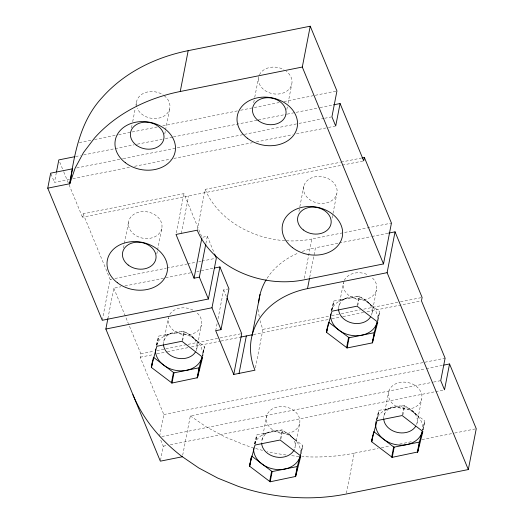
<?xml version="1.0" encoding="UTF-8"?>
<svg xmlns="http://www.w3.org/2000/svg" width="524" height="524" viewBox="0 0 524 524"><rect width="100%" height="100%" fill="white"/><g stroke="black" fill="none" stroke-linecap="round" stroke-linejoin="round"><path stroke-width="0.39" stroke-dasharray="2.62 1.97" d="M69.672 179.319L54.444 182.365L56.317 172.743M362.916 161.019L82.451 217.218L83.113 213.818L183.944 193.611L201.989 237.365M131.478 127.948L132.087 124.81M132.696 121.666L135.29 108.311M135.899 105.173L136.666 101.243M102.246 320.288L110.184 279.443L83.113 213.818M107.872 318.625L113.793 288.193L120.972 286.752M123.52 247.963L124.28 244.033M124.437 243.247L128.708 221.259M164.772 133.98L165.381 130.836M165.532 130.05L169.652 108.848M156.814 253.989L157.423 250.852M157.573 250.066L161.7 228.857A16.932 13.362 11 0 0 139.79 211.932A16.932 13.362 11 0 0 134.124 234.385A16.932 13.362 11 0 0 161.7 228.857M159.624 436.204L163.835 414.543L140.196 357.224L140.858 353.824L128.721 324.402M176.313 232.859L183.944 193.611M156.761 345.034L158.811 336.087L184.481 331.175L204.445 346.6L202.945 355.672M156.977 345.512L158.811 336.087M181.311 233.39L188.588 195.95M163.776 341.334L168.407 317.511A16.932 13.362 11 0 0 190.317 334.436A16.932 13.362 11 0 0 195.983 311.99M197.234 230.2L205.172 189.361L340.371 162.263M182.103 340.476L183.931 331.05M182.647 340.6L184.481 331.175M160.501 460.38L163.259 446.193L160.049 438.418M205.893 243.509L207.294 236.298L202.749 237.215M196.769 348.938L201.399 325.109M182.693 455.173L190.323 415.912L425.468 368.785M202.611 356.025L204.445 346.6M253.682 102.704L254.599 97.995M254.756 97.209L258.725 76.786A16.932 13.362 11 0 0 280.628 93.711A16.932 13.362 11 0 0 286.3 71.257M215.705 330.709L217.106 323.498M218.036 318.697L223.643 289.864L228.189 288.953M286.825 109.516L287.434 106.379M288.049 103.235L291.711 84.384M255.437 367.815L262.917 329.367A84.659 66.803 11 0 1 260.061 320.662M298.949 211.296L303.835 186.164M254.939 443.782L256.989 434.828L282.115 429.798L302.623 445.341L301.274 453.633M255.155 444.254L256.989 434.828M261.961 440.081L266.592 416.259M304.215 278.27L311.839 239.036L391.441 223.08M309.691 277.412L315.448 247.787L338.537 243.156M280.281 439.217L282.115 429.798M280.982 438.562L282.665 429.922M332.092 218.115L332.851 214.185M333.009 213.399L336.821 193.762A16.932 13.362 11 0 0 314.917 176.837A16.932 13.362 11 0 0 309.245 199.29A16.932 13.362 11 0 0 336.821 193.762M299.577 423.857A16.932 13.362 11 0 1 272.002 429.385A16.932 13.362 11 0 1 277.668 406.932A16.932 13.362 11 0 1 299.577 423.857L294.947 447.679A16.932 13.362 11 0 0 279.98 430.59A16.932 13.362 11 0 0 261.64 442.865M300.946 453.981L302.623 445.341M331.882 309.939L333.932 300.992L359.608 296.086L379.566 311.505L378.066 320.583M332.255 309.632L333.932 300.992M338.904 306.245L343.534 282.416A16.932 13.362 11 0 0 365.444 299.342A16.932 13.362 11 0 0 371.11 276.895M357.224 305.381L359.058 295.955M357.774 305.505L359.608 296.086M371.889 313.843L376.52 290.021M377.889 320.144L379.566 311.505M346.416 493.215L354.198 453.175L378.131 448.38M376.998 419.318L379.049 410.371L404.718 405.465L424.682 420.883L423.182 429.962M377.365 419.01L379.049 410.371M384.013 415.624L388.644 391.801M402.34 414.759L404.168 405.334M402.891 414.89L404.718 405.465M417.006 423.222L421.637 399.399A16.932 13.362 11 0 0 399.727 382.474A16.932 13.362 11 0 0 394.061 404.921A16.932 13.362 11 0 0 421.637 399.399M422.999 429.523L424.682 420.883M156.257 345.047L158.438 336.395M202.041 357.263L204.622 347.032M254.435 443.795L256.622 435.143M331.181 310.745L333.565 301.3M300.422 455.218L302.807 445.78M377.562 320.596L379.749 311.944M376.291 420.124L378.675 410.678M422.678 429.975L424.859 421.322M165.859 335.347L170.922 333.284M340.986 300.259L346.05 298.189M264.044 434.095L269.1 432.031M386.096 409.637L391.159 407.567M79.327 142.574L91.366 140.163M94.575 139.522L117.854 134.858M118.653 134.694L157.174 126.978M162.794 125.852L237.431 110.892M240.64 110.25L253.478 107.675M254.284 107.518L279.161 102.534M283.975 101.564L314.472 95.453M315.278 95.296L336.146 91.111M75.639 156.532L80.447 155.569M83.657 154.927L134.137 144.814M137.34 144.172L162.185 139.194M165.388 138.552L172.599 137.105M173.398 136.941L257.539 120.081M258.339 119.924L286.386 114.304M287.185 114.14L319.24 107.721M320.04 107.558L333.664 104.826M76.707 167.962L122.452 158.792M123.258 158.634L243.64 134.511M244.439 134.347L298.208 123.572M299.014 123.415L323.891 118.424M324.697 118.267L331.116 116.976M72.875 178.677L130.574 167.117M134.576 166.311L170.634 159.086M173.844 158.445L252.372 142.705M256.38 141.906L292.438 134.675M296.446 133.875L327.697 127.614M328.496 127.45L334.908 126.166M341.176 162.106L361.174 158.097M110.184 279.443L111.776 279.122M114.972 278.486L166.043 268.249M166.842 268.091L186.793 264.096M187.585 263.932L195.57 262.334M198.76 261.692L201.157 261.214M201.956 261.057L214.722 258.496M124.961 285.953L164.863 277.962M165.663 277.799L191.994 272.526M196.782 271.563L213.543 268.203M339.329 242.998L371.169 236.619M371.968 236.462L388.684 233.108M140.858 353.824L153.663 351.257M156.859 350.615L187.271 344.523M188.07 344.36L219.281 338.104M220.08 337.947L241.688 333.618M262.917 329.367L330.919 315.736M331.718 315.579L340.515 313.811M341.314 313.653L360.519 309.802M363.715 309.167L399.72 301.948M400.519 301.791L422.121 297.462M140.196 357.224L153.001 354.663M157.004 353.857L166.606 351.931M167.405 351.774L188.208 347.602M191.411 346.96L220.218 341.19M221.017 341.032L241.027 337.024M253.498 334.522L328.653 319.463M331.856 318.821L342.257 316.738M343.056 316.575L363.853 312.409M367.055 311.767L420.654 301.025M163.835 414.543L445.099 358.18M426.274 368.627L443.127 365.248M161.87 436.518L432.719 382.245M433.518 382.088L440.73 380.64M163.259 446.193L167.195 445.4M170.339 444.771L434.887 391.756M435.693 391.598L443.717 389.987M381.321 447.738L390.098 445.983M399.668 444.064L413.233 441.346M422.003 439.584L453.915 433.191M454.714 433.034L476.251 428.717M190.323 415.912L206.711 427.132L225.765 437.291L246.09 445.472A169.324 133.613 11 0 0 262.563 450.385M366.479 300.717L369.584 303.796M369.374 303.566L373.645 307.778M411.589 410.096L414.7 413.174M414.484 412.945L418.755 417.156M191.352 335.812L198.517 342.873M289.536 434.553L292.641 437.632M292.431 437.402L296.695 441.621M207.294 236.298L214.454 253.649M223.643 289.864L226.44 296.656M113.793 288.193L128.413 323.649M59.749 162.171L63.476 171.217M63.79 171.97L68.768 184.035M69.076 184.795L82.451 217.218M50.946 173.889L54.444 182.365M259.229 316.653A84.659 66.803 11 0 1 258.45 308.623M267.089 278.283A84.659 66.803 11 0 1 298.621 252.896M302.289 251.461A84.659 66.803 11 0 1 315.448 247.787M354.198 453.175A169.324 133.613 11 0 1 302.191 456.601M298.922 456.371A169.324 133.613 11 0 1 290.774 455.585M286.019 454.983A169.324 133.613 11 0 1 267.345 451.544M169.815 314.289A16.932 13.362 11 0 1 193.618 310.431M163.495 344.818A16.932 13.362 11 0 1 183.112 332.078A16.932 13.362 11 0 1 195.727 351.552M344.248 280.438A16.932 13.362 11 0 1 367.455 274.681M376.094 420.91A23.704 18.707 11 0 1 403.768 408.085A23.704 18.707 11 0 1 422.279 431.547M383.732 419.108A16.932 13.362 11 0 1 402.478 406.198A16.932 13.362 11 0 1 416.573 424.551M331.168 310.856A23.704 18.707 11 0 1 359.084 298.804A23.704 18.707 11 0 1 377.169 322.168M338.583 309.022A16.932 13.362 11 0 1 357.8 296.898A16.932 13.362 11 0 1 371.457 315.173M254.441 444.031A23.704 18.707 11 0 1 281.061 432.398A23.704 18.707 11 0 1 300.619 453.594M156.263 345.283A23.704 18.707 11 0 1 183.387 333.762A23.704 18.707 11 0 1 202.349 355.665M259.439 74.801A16.932 13.362 11 0 1 283.929 69.705M311.839 239.036A84.659 66.803 11 0 1 285.606 240.732M284.814 240.68A84.659 66.803 11 0 1 205.172 189.361M164.241 95.722A16.932 13.362 11 0 1 162.512 116.898A16.932 13.362 11 0 1 137.242 108.232M136.764 106.85A16.932 13.362 11 0 1 143.936 93.134A16.932 13.362 11 0 1 163.102 94.903"/><path stroke-width="0.79" d="M214.761 254.402L216.32 258.175L208.382 299.014L102.246 320.288L47.75 188.155L50.658 173.182L72.698 168.767M56.474 171.938L58.812 159.905L74.84 156.696M69.587 183.97L72.345 169.783M47.75 188.155L69.784 183.741C74.624 152.897 80.251 120.828 102.455 97.202A169.324 133.613 11 0 1 188.182 50.658L310.241 26.2L336.945 90.953L331.921 116.819L335.707 126.009L340.076 103.542L333.664 104.826M182.385 456.751L160.344 461.166L105.855 329.033L107.872 318.625M69.784 183.741L75.115 168.165L83.526 152.504L94.517 138.048A169.324 133.613 11 0 1 180.243 91.497L188.182 50.658M151.292 367.062L156.827 346.292L181.946 341.262L202.637 357.244L197.476 377.699L171.983 383.044L151.469 367.501L152.51 360.781M151.469 367.501L153.453 357.289L173.968 372.839L199.087 367.802L202.041 357.263A23.704 18.707 11 0 1 175.887 370.396A23.704 18.707 11 0 1 155.458 349.036M171.433 382.92L173.418 372.708M171.983 383.044L173.968 372.839M205.736 244.308L199.356 277.144L194.05 278.205L201.832 238.165M197.103 378.014L199.087 367.802M197.476 377.699L199.461 367.488M309.533 278.218L307.509 288.626A84.659 66.803 11 0 0 254.978 370.206L233.75 374.457L215.705 330.709L221.01 329.642L211.991 307.765L219.929 266.926L214.342 268.046M221.01 329.642L228.949 288.803L219.929 266.926M233.75 374.457L241.688 333.618L227.062 298.163M239.055 373.396L246.332 335.956M194.05 278.205L176.005 234.451L197.234 230.2A84.659 66.803 11 0 0 303.9 279.875L383.502 263.926L302.302 67.039L310.241 26.2M252.109 335.255L260.048 294.409M249.47 465.803L255.005 445.04L280.13 440.003L300.822 455.991L295.654 476.447L270.161 481.792L249.653 466.242L250.996 457.95M249.653 466.242L251.638 456.031L272.146 471.58L297.272 466.543L300.219 456.004M269.611 481.667L271.596 471.456M270.161 481.792L272.146 471.58M295.287 476.755L297.272 466.543M295.654 476.447L297.639 466.236M326.413 331.967L331.947 311.204L357.073 306.167L377.765 322.149L372.23 342.919L347.104 347.956L326.596 332.406L327.487 326.472M326.596 332.406L328.581 322.195L349.089 337.744L374.215 332.707L377.169 322.168A23.704 18.707 11 0 1 351.014 335.308A23.704 18.707 11 0 1 330.579 313.942M361.973 157.934L364.376 157.455L363.715 160.861L340.076 103.542M346.554 347.825L348.539 337.613M347.104 347.956L349.089 337.744M383.502 263.926L391.441 223.08L364.376 157.455M372.23 342.919L374.215 332.707M372.597 342.604L374.581 332.399M132.919 394.664A169.324 133.613 11 0 0 181.317 456.018L198.773 467.971L217.827 478.13L238.151 486.311A169.324 133.613 11 0 0 346.259 494.014L468.312 469.556L387.112 272.677L395.05 231.831L388.684 233.108M371.529 441.346L377.064 420.582L402.183 415.545L422.875 431.534L417.713 451.989L392.221 457.334L371.706 441.784L372.597 435.85M371.706 441.784L373.54 432.359M391.67 457.203L393.655 446.998L373.691 431.573M392.221 457.334L394.205 447.123L419.324 442.086L422.279 431.547A23.704 18.707 11 0 1 395.109 444.49A23.704 18.707 11 0 1 375.918 421.702M417.34 452.297L419.324 442.086M417.713 451.989L419.698 441.778M443.926 365.09L449.546 363.964L444.522 389.83L440.73 380.64L445.099 358.18L421.46 300.861L422.121 297.462L395.05 231.831M468.312 469.556L476.251 428.717L449.546 363.964M180.243 91.497L302.302 67.039M105.855 329.033L211.991 307.765M307.509 288.626L387.112 272.677M241.027 337.024L252.699 334.679M393.655 446.998L394.205 447.123M199.356 277.144L208.382 299.014M258.686 302.243A84.659 66.803 11 0 1 266.231 279.665M294.233 449.664A16.932 13.362 11 0 1 276.05 457.026A16.932 13.362 11 0 1 261.673 443.566M195.36 352.161A16.932 13.362 11 0 1 177.001 358.095A16.932 13.362 11 0 1 163.495 344.818M415.598 426.444A16.932 13.362 11 0 1 397.238 432.385A16.932 13.362 11 0 1 383.732 419.108M370.481 317.066A16.932 13.362 11 0 1 352.128 323.007A16.932 13.362 11 0 1 338.615 309.73M300.534 454.413A23.704 18.707 11 0 1 275.604 469.373A23.704 18.707 11 0 1 253.59 448.603M258.181 120.54A16.932 13.362 11 0 0 285.757 115.018A16.932 13.362 11 0 0 263.847 98.093A16.932 13.362 11 0 0 258.181 120.54M247.335 138.212A30.477 24.052 11 0 0 296.97 128.269A30.477 24.052 11 0 0 257.533 97.798A30.477 24.052 11 0 0 247.335 138.212M292.444 247.59A30.477 24.052 11 0 0 342.08 237.647A30.477 24.052 11 0 0 302.643 207.183A30.477 24.052 11 0 0 292.444 247.59M303.291 229.925A16.932 13.362 11 0 0 330.867 224.396A16.932 13.362 11 0 0 308.964 207.471A16.932 13.362 11 0 0 303.291 229.925M128.17 265.013A16.932 13.362 11 0 0 155.746 259.491A16.932 13.362 11 0 0 133.836 242.566A16.932 13.362 11 0 0 128.17 265.013M136.122 145.004A16.932 13.362 11 0 0 163.698 139.476A16.932 13.362 11 0 0 141.794 122.55A16.932 13.362 11 0 0 136.122 145.004M117.317 282.685A30.477 24.052 11 0 0 166.953 272.742A30.477 24.052 11 0 0 127.522 242.271A30.477 24.052 11 0 0 117.317 282.685M125.275 162.669A30.477 24.052 11 0 0 174.911 152.726A30.477 24.052 11 0 0 135.474 122.262A30.477 24.052 11 0 0 125.275 162.669"/></g></svg>
